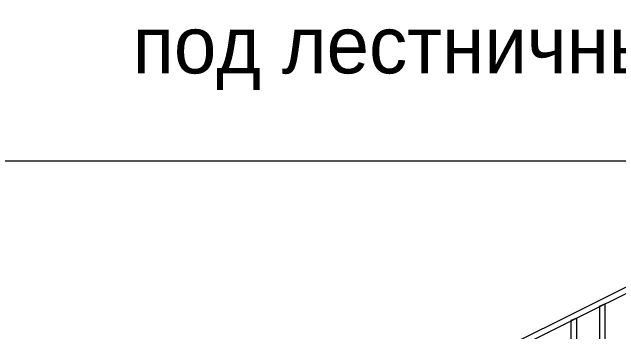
# Model space of a CAD drawing. Header units: millimetres. Extents: x -401725 to 250493, y 305116 to 802890.
# Drawn here: x -375111.99 to -375111.137, y 508956.552 to 508957.002 of the extents above; entities that cross this region are included whole.
import ezdxf

# ---------------------------------------------------------------- set-up
doc = ezdxf.new("R2010")
doc.units = ezdxf.units.MM
doc.layers.add('PDF _Геометрия', color=7, linetype='Continuous', true_color=0x1d1d1d)
doc.layers.add('PDF _Текст', color=7, linetype='Continuous')

msp = doc.modelspace()

# ---------------------------------------------------------------- linework, layer by layer
at = {"layer": 'PDF _Геометрия', "color": 7, "lineweight": 9}
for points in [[(-375112.6492, 508956.79281), (-375110.59913, 508956.79281)], [(-375110.77058, 508956.79267), (-375111.4006, 508956.47767)], [(-375111.39246, 508956.47275), (-375110.75234, 508956.79263)], [(-375111.15581, 508956.59107), (-375111.16409, 508956.58772)], [(-375111.15581, 508956.13617), (-375111.15581, 508956.59108)], [(-375111.16396, 508956.58769), (-375111.16396, 508956.13929)], [(-375111.20416, 508956.56781), (-375111.20416, 508956.15943)], [(-375111.19574, 508956.57112), (-375111.20402, 508956.56778)], [(-375111.19574, 508956.15612), (-375111.19574, 508956.57111)]]:
    msp.add_lwpolyline(points, dxfattribs=at)

# ---------------------------------------------------------------- texts
at = {"layer": 'PDF _Текст', "insert": (-375111.82071, 508956.94381), "char_height": 0.0802812, "attachment_point": 4, "style": ''}
msp.add_mtext('под лестничный марш', dxfattribs=at)

doc.saveas('drawing.dxf')
